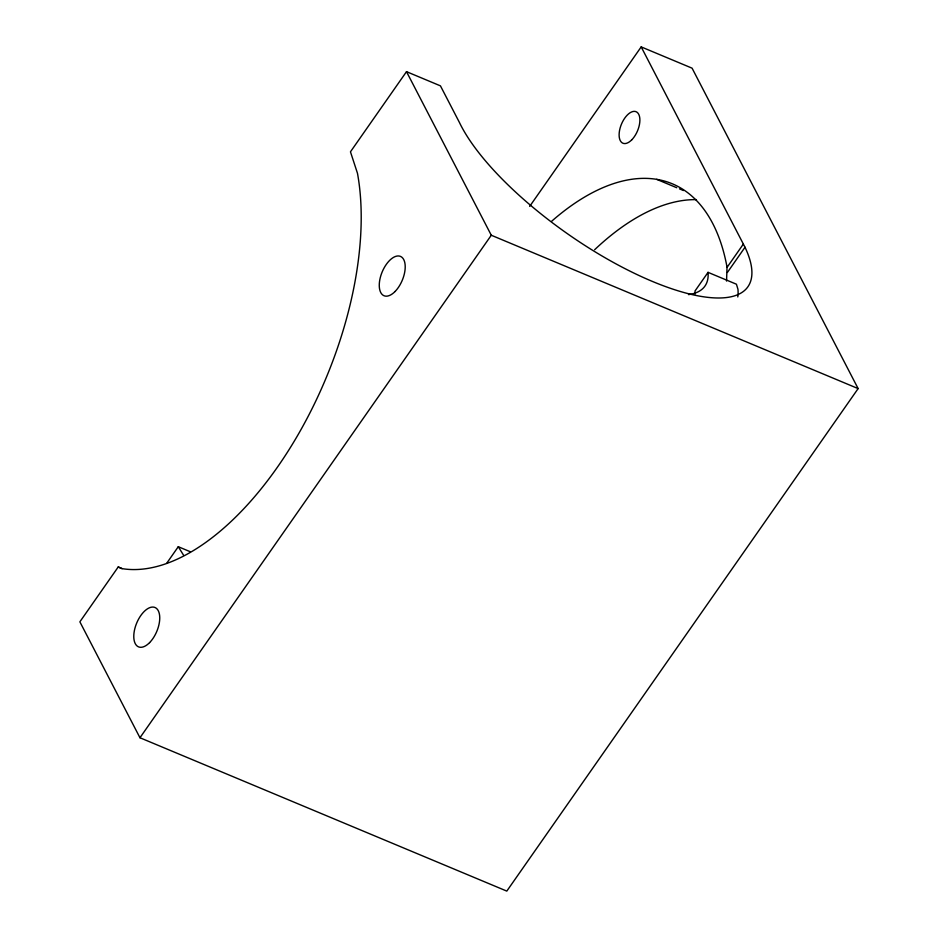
<?xml version="1.0" encoding="UTF-8"?>
<svg xmlns="http://www.w3.org/2000/svg" width="938" height="938" viewBox="0 0 938 938"><rect width="100%" height="100%" fill="white"/><g stroke="black" fill="none" stroke-linecap="round" stroke-linejoin="round"><path stroke-width="1.41" d="M726.551 281.06L727.009 267.447L743.353 244.068M641.193 46.9L745.007 247.257A177.774 60.009 35 0 1 647.114 279.161A177.774 60.009 35 0 1 459.397 122.409L440.45 85.862L406.494 71.663L350.46 151.815L357.472 173.284A255.992 130.546 -67.3 0 1 294.907 440.098A255.992 130.546 -67.3 0 1 121.905 568.604L118.223 566.974L79.871 621.824L139.961 737.749L506.801 891.1L858.129 388.59L692.08 68.169L641.193 46.9L529.665 206.407M166.823 563.105L178.279 546.713L190.273 551.732M139.961 737.749L491.289 235.239L406.494 71.663M737.772 296.947A177.774 60.009 35 0 0 737.96 289.291L736.424 284.214L708.049 272.348L695.011 291.003A142.224 48.002 35 0 1 695.117 294.028M727.349 272.512L745.007 247.257M656.67 179.334L676.767 187.741M679.44 188.855L683.462 190.531M491.289 235.239L858.129 388.59M118.223 566.974L122.163 568.627M178.279 546.713L183.637 555.331M708.049 272.348A142.224 48.002 35 0 1 688.492 294.614M594.645 249.719A263.109 134.157 -67.3 0 1 696.453 199.63M551.614 221.286A263.109 134.181 -67.3 0 1 727.079 267.377M149.588 642.624A21.328 10.881 -67.3 0 0 156.318 608.281A21.328 10.881 -67.3 0 0 134.38 630.617A21.328 10.881 -67.3 0 0 149.588 642.624M395.05 291.519A21.328 10.881 -67.3 0 0 401.792 257.176A21.328 10.881 -67.3 0 0 379.855 279.524A21.328 10.881 -67.3 0 0 395.05 291.519M631.766 139.821A17.072 8.7 -67.3 0 0 637.148 112.337A17.072 8.7 -67.3 0 0 619.596 130.218A17.072 8.7 -67.3 0 0 631.766 139.821"/></g></svg>
